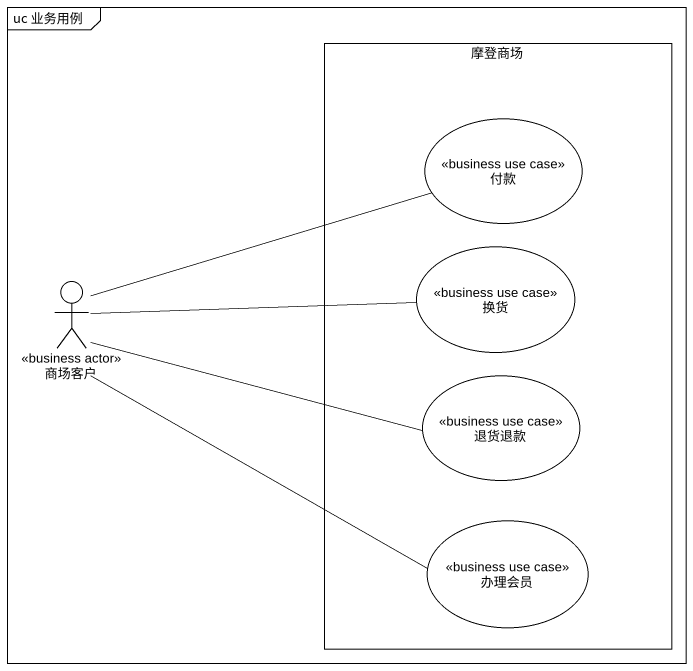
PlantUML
@startuml
mainframe uc 业务用例
rectangle 摩登商场 {
  usecase 付款 <<business use case>>
  usecase 换货 <<business use case>>
  usecase 退货退款 <<business use case>>
  usecase 办理会员 <<business use case>>
}
actor 商场客户 <<business actor>>
商场客户 -right- 付款
商场客户 -right- 换货
商场客户 -right- 退货退款
商场客户 -right- 办理会员
@enduml
